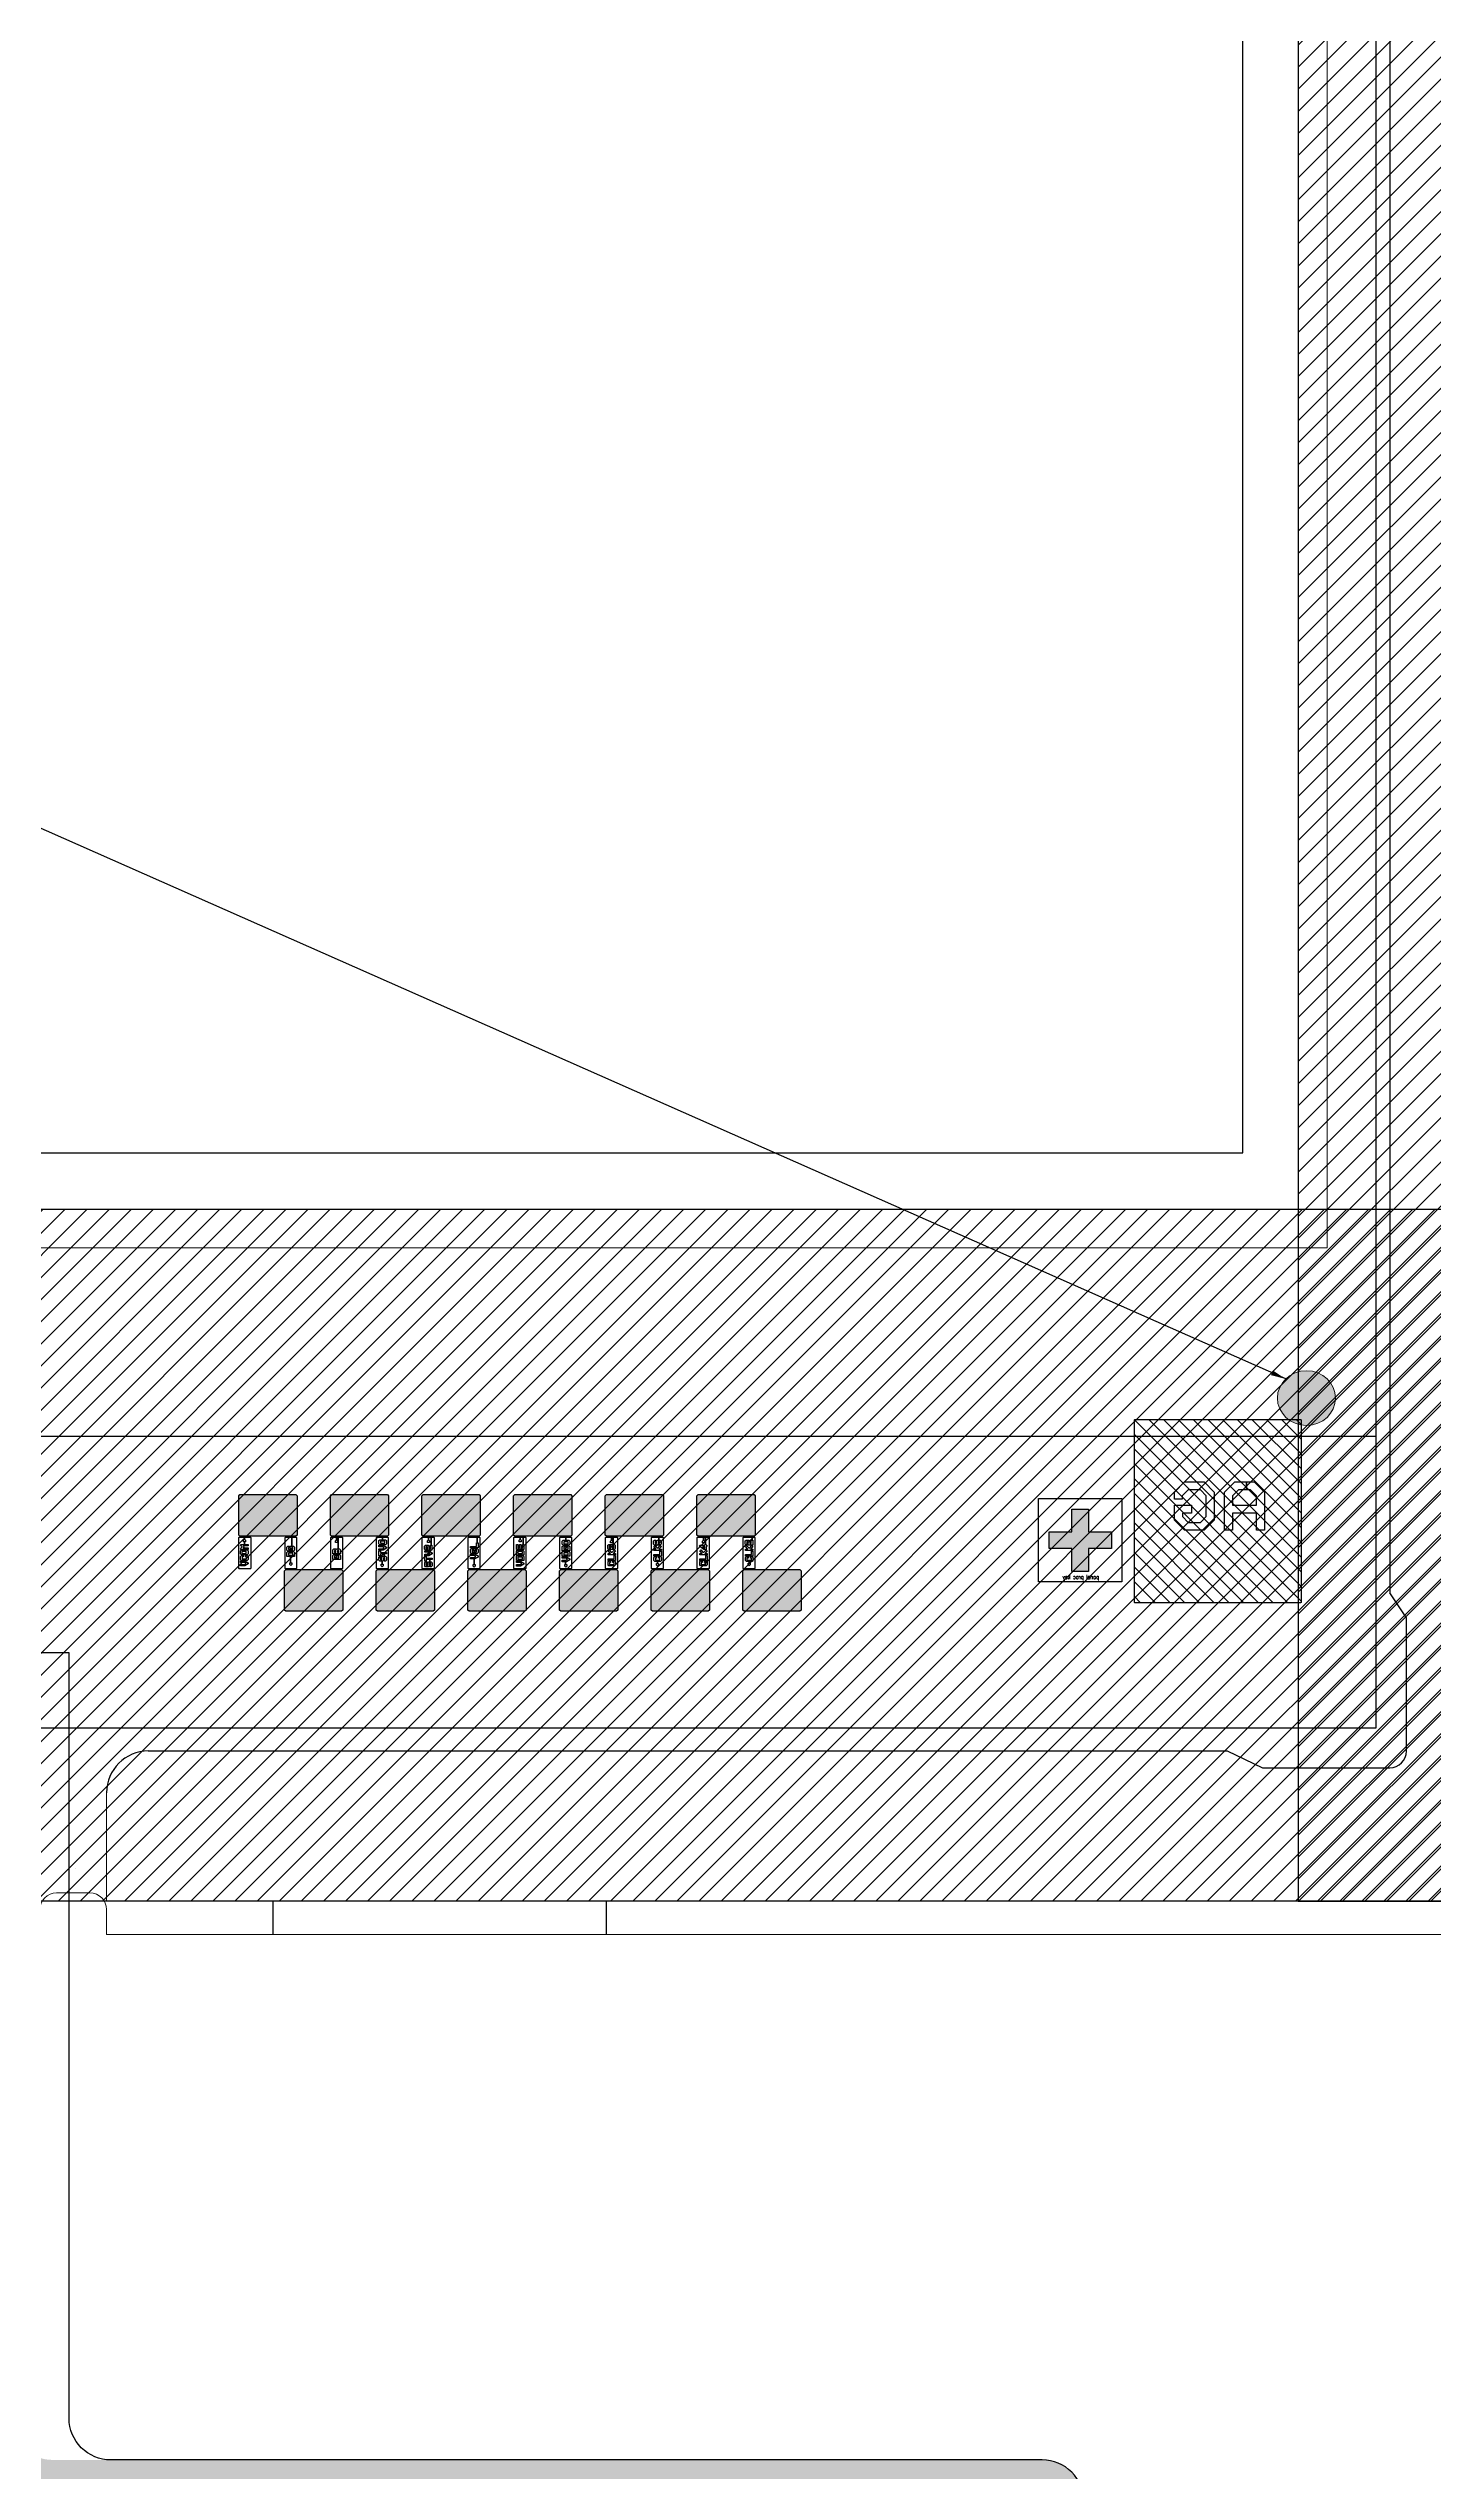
# Model space of a CAD drawing. Extents: x 19995 to 20574, y 1410 to 1825.
# Drawn here: x 20149.76 to 20166.38, y 1592.16 to 1621.24 of the extents above; entities that cross this region are included whole.
import ezdxf

# ---------------------------------------------------------------- set-up
doc = ezdxf.new("R2010")
doc.units = 0
doc.header["$MEASUREMENT"] = 0
doc.layers.get('0').update_dxf_attribs({"linetype": 'CONTINUOUS'})
for name, color, linetype in [('', 7, 'CONTINUOUS'), ('2ITO.drawing', 5, 'CONTINUOUS'), ('Baseline.drawing', 1, 'CONTINUOUS'), ('CF_line.drawing', 3, 'CONTINUOUS'), ('GATE.drawing', 4, 'CONTINUOUS'), ('TFT_line.drawing', 2, 'CONTINUOUS')]:
    doc.layers.add(name, color=color, linetype=linetype)
for name, color, linetype, lineweight in [('DIM', 3, 'CONTINUOUS', 13), ('LCM', 130, 'CONTINUOUS', 15), ('temp', 7, 'CONTINUOUS', 20)]:
    doc.layers.add(name, color=color, linetype=linetype, lineweight=lineweight)
doc.styles.get("Standard").update_dxf_attribs({"font": ''})
doc.styles.add('W0$254', font='simplex', dxfattribs={"width": 0.75})
doc.styles.get('Standard').set_extended_font_data('SimSun')
doc.dimstyles.get("Standard").update_dxf_attribs({"dimtxt": 0.18, "dimasz": 0.18, "dimexe": 0.18, "dimexo": 0.0625, "dimgap": 0.09, "dimtad": 0, "dimtih": 1, "dimtoh": 1, "dimdec": 4, "dimzin": 0, "dimdsep": 46, "dimtxsty": 'Standard', "dimcen": 0.09, "dimadec": 0, "dimazin": 0, "dimtfac": 1, "dimtdec": 4, "dimtofl": 0, "dimtmove": 0, "dimatfit": 3, "dimfxl": 1, "dimtolj": 1, "dimtzin": 0, "dimarcsym": 0})

# ---------------------------------------------------------------- blocks, each defined once
blk = doc.blocks.new('1da3f12asd31fads2f1w5e1f5adf')
at = {"layer": 'LCM', "color": 6}
for p, q in [((20222.661, 1188.557), (20223.061, 1188.557)), ((20222.861, 1188.557), (20222.861, 1188.557)), ((20223.261, 1188.057), (20223.261, 1188.357)), ((20243.911, 1188.057), (20223.261, 1188.057))]:
    blk.add_line(p, q, dxfattribs=at)
blk.add_lwpolyline([(20175.691, 1358.897), (20237.911, 1358.897), (20237.911, 1196.297), (20175.691, 1196.297)], close=True, dxfattribs=at)
for centre, start, end in [((20222.661, 1188.357), 90, 180), ((20223.061, 1188.357), 0, 90)]:
    blk.add_arc(centre, 0.2, start, end, dxfattribs=at)
blk = doc.blocks.new('et_name_right')
at = {"layer": 'GATE.drawing'}
for points in [[(-0.552, 0.004), (-0.548, 0), (-0.405, 0), (-0.4, 0.005), (-0.4, 0.366), (-0.404, 0.37), (-0.482, 0.37), (-0.482, 0.35243), (-0.46972, 0.34016), (-0.46972, 0.32043), (-0.47893, 0.32043), (-0.47893, 0.28771), (-0.437, 0.28771), (-0.437, 0.26971), (-0.49565, 0.26971), (-0.48365, 0.25771), (-0.49565, 0.24571), (-0.437, 0.24571), (-0.437, 0.22771), (-0.482, 0.22771), (-0.482, 0.22171), (-0.4484, 0.22171), (-0.437, 0.21031), (-0.437, 0.17311), (-0.4484, 0.16171), (-0.45839, 0.16171), (-0.45839, 0.15571), (-0.44828, 0.15571), (-0.437, 0.14443), (-0.437, 0.10696), (-0.44825, 0.09571), (-0.5021, 0.09571), (-0.5021, 0.08971), (-0.4772, 0.08971), (-0.437, 0.06631), (-0.437, 0.05311), (-0.4772, 0.02971), (-0.527, 0.02971), (-0.527, 0.04771), (-0.482, 0.04771), (-0.4616, 0.05971), (-0.482, 0.07171), (-0.527, 0.07171), (-0.527, 0.08971), (-0.5021, 0.08971), (-0.5021, 0.09571), (-0.51575, 0.09571), (-0.527, 0.10696), (-0.527, 0.14443), (-0.51572, 0.15571), (-0.4955, 0.15571), (-0.4955, 0.13771), (-0.50828, 0.13771), (-0.509, 0.13699), (-0.509, 0.11446), (-0.50825, 0.11371), (-0.45575, 0.11371), (-0.455, 0.11446), (-0.455, 0.13699), (-0.45572, 0.13771), (-0.4685, 0.13771), (-0.4685, 0.15571), (-0.45839, 0.15571), (-0.45839, 0.16171), (-0.5156, 0.16171), (-0.527, 0.17311), (-0.527, 0.21031), (-0.5156, 0.22171), (-0.482, 0.22171), (-0.482, 0.22771), (-0.52085, 0.22771), (-0.52625, 0.24031), (-0.50885, 0.25771), (-0.52625, 0.27511), (-0.52085, 0.28771), (-0.47893, 0.28771), (-0.47893, 0.32043), (-0.49372, 0.32043), (-0.49372, 0.34072), (-0.482, 0.35243), (-0.482, 0.37), (-0.548, 0.37), (-0.552, 0.366), (-0.552, 0.004)], [(0.00224, 0.004), (0.00624, 0), (0.14324, 0), (0.14724, 0.004), (0.14724, 0.366), (0.14324, 0.37), (0.08604, 0.37), (0.08604, 0.26799), (0.10834, 0.26799), (0.11974, 0.25659), (0.11974, 0.21939), (0.10834, 0.20799), (0.07474, 0.20799), (0.07474, 0.20199), (0.10846, 0.20199), (0.11974, 0.19071), (0.11974, 0.14199), (0.07196, 0.14199), (0.07196, 0.06671), (0.08674, 0.06671), (0.08674, 0.04642), (0.07502, 0.03471), (0.06274, 0.04698), (0.06274, 0.06671), (0.07196, 0.06671), (0.07196, 0.14199), (0.02974, 0.14199), (0.02974, 0.19071), (0.04102, 0.20199), (0.07474, 0.20199), (0.07474, 0.20799), (0.04114, 0.20799), (0.02974, 0.21939), (0.02974, 0.25659), (0.04114, 0.26799), (0.05974, 0.26799), (0.05974, 0.24999), (0.04834, 0.24999), (0.04774, 0.24939), (0.04774, 0.22659), (0.04834, 0.22599), (0.10114, 0.22599), (0.10174, 0.22659), (0.10174, 0.24939), (0.10114, 0.24999), (0.08674, 0.24999), (0.08674, 0.23799), (0.06874, 0.23799), (0.06874, 0.26799), (0.08604, 0.26799), (0.08604, 0.37), (0.00624, 0.37), (0.00224, 0.366), (0.00224, 0.004)], [(0.55, 0.004), (0.554, 0), (0.696, 0), (0.7, 0.004), (0.7, 0.366), (0.696, 0.37), (0.6445, 0.37), (0.6445, 0.23328), (0.65872, 0.23328), (0.67, 0.222), (0.67, 0.17328), (0.625, 0.17328), (0.625, 0.16728), (0.65872, 0.16728), (0.67, 0.156), (0.67, 0.10728), (0.58, 0.10728), (0.58, 0.156), (0.59128, 0.16728), (0.625, 0.16728), (0.625, 0.17328), (0.58, 0.17328), (0.58, 0.222), (0.59128, 0.23328), (0.61972, 0.23328), (0.625, 0.228), (0.63028, 0.23328), (0.6445, 0.23328), (0.6445, 0.37), (0.625, 0.37), (0.625, 0.344), (0.63728, 0.33173), (0.63728, 0.312), (0.61328, 0.312), (0.61328, 0.33229), (0.625, 0.344), (0.625, 0.37), (0.554, 0.37), (0.55, 0.366), (0.55, 0.004)], [(1.1, 0.004), (1.104, 0), (1.246, 0), (1.25, 0.004), (1.25, 0.366), (1.246, 0.37), (1.1775, 0.37), (1.1775, 0.344), (1.21122, 0.344), (1.2225, 0.33272), (1.2225, 0.29528), (1.21122, 0.284), (1.1574, 0.284), (1.1574, 0.278), (1.1823, 0.278), (1.2225, 0.2546), (1.2225, 0.2414), (1.1823, 0.218), (1.1415, 0.218), (1.1415, 0.212), (1.1505, 0.212), (1.1505, 0.191), (1.2225, 0.191), (1.2225, 0.173), (1.1955, 0.173), (1.1955, 0.146), (1.2111, 0.146), (1.2225, 0.1346), (1.2225, 0.0974), (1.2111, 0.086), (1.1955, 0.086), (1.1955, 0.104), (1.2039, 0.104), (1.2045, 0.1046), (1.2045, 0.1274), (1.2039, 0.128), (1.1871, 0.128), (1.1865, 0.1274), (1.1865, 0.0974), (1.1751, 0.086), (1.1725, 0.086), (1.1725, 0.05171), (1.1845, 0.05171), (1.1845, 0.03198), (1.17222, 0.01971), (1.1605, 0.03142), (1.1605, 0.05171), (1.1725, 0.05171), (1.1725, 0.086), (1.1439, 0.086), (1.1325, 0.0974), (1.1325, 0.1346), (1.1439, 0.146), (1.1595, 0.146), (1.1595, 0.128), (1.1511, 0.128), (1.1505, 0.1274), (1.1505, 0.1046), (1.1511, 0.104), (1.1679, 0.104), (1.1685, 0.1046), (1.1685, 0.1346), (1.1799, 0.146), (1.1955, 0.146), (1.1955, 0.173), (1.1505, 0.173), (1.1505, 0.152), (1.1325, 0.152), (1.1325, 0.212), (1.1415, 0.212), (1.1415, 0.218), (1.1325, 0.218), (1.1325, 0.236), (1.1775, 0.236), (1.1979, 0.248), (1.1775, 0.26), (1.1325, 0.26), (1.1325, 0.278), (1.1574, 0.278), (1.1574, 0.284), (1.14378, 0.284), (1.1325, 0.29528), (1.1325, 0.33272), (1.14378, 0.344), (1.1775, 0.344), (1.1775, 0.37), (1.104, 0.37), (1.1, 0.366), (1.1, 0.004)], [(1.20378, 0.326), (1.15122, 0.326), (1.1505, 0.32528), (1.1505, 0.30272), (1.15122, 0.302), (1.20378, 0.302), (1.2045, 0.30272), (1.2045, 0.32528), (1.20378, 0.326)], [(1.65, 0.004), (1.654, 0), (1.796, 0), (1.8, 0.004), (1.8, 0.366), (1.796, 0.37), (1.761, 0.37), (1.761, 0.27771), (1.77, 0.27771), (1.77, 0.21771), (1.716, 0.21771), (1.716, 0.25899), (1.71528, 0.25971), (1.7074, 0.25971), (1.7074, 0.21171), (1.7323, 0.21171), (1.7725, 0.18831), (1.7725, 0.17511), (1.7323, 0.15171), (1.6915, 0.15171), (1.6915, 0.14571), (1.7005, 0.14571), (1.7005, 0.12471), (1.7725, 0.12471), (1.7725, 0.10671), (1.7455, 0.10671), (1.7455, 0.07971), (1.7611, 0.07971), (1.7725, 0.06831), (1.7725, 0.03111), (1.7611, 0.01971), (1.7455, 0.01971), (1.7455, 0.03771), (1.7539, 0.03771), (1.7545, 0.03831), (1.7545, 0.06111), (1.7539, 0.06171), (1.7371, 0.06171), (1.7365, 0.06111), (1.7365, 0.03111), (1.7251, 0.01971), (1.6939, 0.01971), (1.6825, 0.03111), (1.6825, 0.06831), (1.6939, 0.07971), (1.7095, 0.07971), (1.7095, 0.06171), (1.7011, 0.06171), (1.7005, 0.06111), (1.7005, 0.03831), (1.7011, 0.03771), (1.7179, 0.03771), (1.7185, 0.03831), (1.7185, 0.06831), (1.7299, 0.07971), (1.7455, 0.07971), (1.7455, 0.10671), (1.7005, 0.10671), (1.7005, 0.08571), (1.6825, 0.08571), (1.6825, 0.14571), (1.6915, 0.14571), (1.6915, 0.15171), (1.6825, 0.15171), (1.6825, 0.16971), (1.7275, 0.16971), (1.7479, 0.18171), (1.7275, 0.19371), (1.6825, 0.19371), (1.6825, 0.21171), (1.7074, 0.21171), (1.7074, 0.25971), (1.69872, 0.25971), (1.698, 0.25899), (1.698, 0.23643), (1.69872, 0.23571), (1.707, 0.23571), (1.707, 0.21771), (1.69128, 0.21771), (1.68, 0.22899), (1.68, 0.26643), (1.69128, 0.27771), (1.72272, 0.27771), (1.734, 0.26643), (1.734, 0.23571), (1.752, 0.23571), (1.752, 0.27771), (1.761, 0.27771), (1.761, 0.37), (1.72778, 0.37), (1.72778, 0.344), (1.7395, 0.33229), (1.7395, 0.312), (1.7155, 0.312), (1.7155, 0.33173), (1.72778, 0.344), (1.72778, 0.37), (1.654, 0.37), (1.65, 0.366), (1.65, 0.004)], [(2.2, 0.004), (2.204, 0), (2.346, 0), (2.35, 0.004), (2.35, 0.366), (2.346, 0.37), (2.311, 0.37), (2.311, 0.30528), (2.3225, 0.30528), (2.3225, 0.24528), (2.2913, 0.24528), (2.2913, 0.23928), (2.3111, 0.23928), (2.3225, 0.22788), (2.3225, 0.19068), (2.3111, 0.17928), (2.2574, 0.17928), (2.2574, 0.17328), (2.2823, 0.17328), (2.3225, 0.14988), (2.3225, 0.13668), (2.2823, 0.11328), (2.27472, 0.11328), (2.27472, 0.046), (2.2895, 0.046), (2.2895, 0.02571), (2.27778, 0.014), (2.2655, 0.02627), (2.2655, 0.046), (2.27472, 0.046), (2.27472, 0.11328), (2.2325, 0.11328), (2.2325, 0.13128), (2.2775, 0.13128), (2.2979, 0.14328), (2.2775, 0.15528), (2.2325, 0.15528), (2.2325, 0.17328), (2.2574, 0.17328), (2.2574, 0.17928), (2.2439, 0.17928), (2.2325, 0.19068), (2.2325, 0.22788), (2.2439, 0.23928), (2.2625, 0.23928), (2.2625, 0.22128), (2.2511, 0.22128), (2.2505, 0.22068), (2.2505, 0.19788), (2.2511, 0.19728), (2.3039, 0.19728), (2.3045, 0.19788), (2.3045, 0.22068), (2.3039, 0.22128), (2.2895, 0.22128), (2.2895, 0.20928), (2.2715, 0.20928), (2.2715, 0.23928), (2.2913, 0.23928), (2.2913, 0.24528), (2.2325, 0.24528), (2.2325, 0.26328), (2.3045, 0.26328), (2.3045, 0.30528), (2.311, 0.30528), (2.311, 0.37), (2.204, 0.37), (2.2, 0.366), (2.2, 0.004)], [(2.75, 0.004), (2.754, 0), (2.896, 0), (2.9, 0.004), (2.9, 0.366), (2.896, 0.37), (2.8635, 0.37), (2.8635, 0.28571), (2.8725, 0.28571), (2.8725, 0.22571), (2.8275, 0.22571), (2.8275, 0.21971), (2.86122, 0.21971), (2.8725, 0.20843), (2.8725, 0.15971), (2.8275, 0.15971), (2.8275, 0.15371), (2.86122, 0.15371), (2.8725, 0.14243), (2.8725, 0.09371), (2.8074, 0.09371), (2.8074, 0.08771), (2.8323, 0.08771), (2.8725, 0.06431), (2.8725, 0.05111), (2.8323, 0.02771), (2.7825, 0.02771), (2.7825, 0.04571), (2.8275, 0.04571), (2.8479, 0.05771), (2.8275, 0.06971), (2.7825, 0.06971), (2.7825, 0.08771), (2.8074, 0.08771), (2.8074, 0.09371), (2.7825, 0.09371), (2.7825, 0.14243), (2.79378, 0.15371), (2.8275, 0.15371), (2.8275, 0.15971), (2.7825, 0.15971), (2.7825, 0.20843), (2.79378, 0.21971), (2.8275, 0.21971), (2.8275, 0.22571), (2.7825, 0.22571), (2.7825, 0.28571), (2.8005, 0.28571), (2.8005, 0.24371), (2.8185, 0.24371), (2.8185, 0.28571), (2.8365, 0.28571), (2.8365, 0.24371), (2.8545, 0.24371), (2.8545, 0.28571), (2.8635, 0.28571), (2.8635, 0.37), (2.82778, 0.37), (2.82778, 0.352), (2.8395, 0.34029), (2.8395, 0.32), (2.8155, 0.32), (2.8155, 0.33973), (2.82778, 0.352), (2.82778, 0.37), (2.754, 0.37), (2.75, 0.366), (2.75, 0.004)], [(3.3, 0.004), (3.304, 0), (3.446, 0), (3.45, 0.004), (3.45, 0.366), (3.446, 0.37), (3.3775, 0.37), (3.3775, 0.338), (3.41122, 0.338), (3.4225, 0.32672), (3.4225, 0.28928), (3.41122, 0.278), (3.3775, 0.278), (3.3775, 0.272), (3.41122, 0.272), (3.4225, 0.26072), (3.4225, 0.212), (3.3775, 0.212), (3.3775, 0.206), (3.41122, 0.206), (3.4225, 0.19472), (3.4225, 0.146), (3.3574, 0.146), (3.3574, 0.14), (3.3823, 0.14), (3.4225, 0.1166), (3.4225, 0.1034), (3.3823, 0.08), (3.3725, 0.08), (3.3725, 0.04571), (3.387, 0.04571), (3.387, 0.02598), (3.37472, 0.01371), (3.363, 0.02542), (3.363, 0.04571), (3.3725, 0.04571), (3.3725, 0.08), (3.3325, 0.08), (3.3325, 0.098), (3.3775, 0.098), (3.3979, 0.11), (3.3775, 0.122), (3.3325, 0.122), (3.3325, 0.14), (3.3574, 0.14), (3.3574, 0.146), (3.3325, 0.146), (3.3325, 0.19472), (3.34378, 0.206), (3.3775, 0.206), (3.3775, 0.212), (3.3325, 0.212), (3.3325, 0.26072), (3.34378, 0.272), (3.3775, 0.272), (3.3775, 0.278), (3.34378, 0.278), (3.3325, 0.28928), (3.3325, 0.32672), (3.34378, 0.338), (3.3775, 0.338), (3.3775, 0.37), (3.304, 0.37), (3.3, 0.366), (3.3, 0.004)], [(3.40378, 0.32), (3.35122, 0.32), (3.3505, 0.31928), (3.3505, 0.29672), (3.35122, 0.296), (3.40378, 0.296), (3.4045, 0.29672), (3.4045, 0.31928), (3.40378, 0.32)], [(3.85, 0.004), (3.854, 0), (3.996, 0), (4, 0.004), (4, 0.366), (3.996, 0.37), (3.943, 0.37), (3.943, 0.288), (3.95872, 0.288), (3.97, 0.27672), (3.97, 0.23928), (3.95978, 0.22906), (3.95978, 0.222), (3.9725, 0.20928), (3.94322, 0.18), (3.9725, 0.18), (3.9725, 0.162), (3.9635, 0.162), (3.9635, 0.156), (3.9725, 0.156), (3.9725, 0.096), (3.95111, 0.096), (3.95111, 0.09), (3.96122, 0.09), (3.9725, 0.07872), (3.9725, 0.04125), (3.96125, 0.03), (3.89375, 0.03), (3.8825, 0.04125), (3.8825, 0.07872), (3.89378, 0.09), (3.914, 0.09), (3.914, 0.072), (3.90122, 0.072), (3.9005, 0.07128), (3.9005, 0.04875), (3.90125, 0.048), (3.95375, 0.048), (3.9545, 0.04875), (3.9545, 0.07128), (3.95378, 0.072), (3.941, 0.072), (3.941, 0.09), (3.95111, 0.09), (3.95111, 0.096), (3.8825, 0.096), (3.8825, 0.114), (3.9545, 0.114), (3.9545, 0.156), (3.9635, 0.156), (3.9635, 0.162), (3.8825, 0.162), (3.8825, 0.18), (3.91178, 0.18), (3.8825, 0.20928), (3.89522, 0.222), (3.92222, 0.195), (3.93278, 0.195), (3.95978, 0.222), (3.95978, 0.22906), (3.95872, 0.228), (3.92728, 0.228), (3.925, 0.23028), (3.92272, 0.228), (3.89128, 0.228), (3.88, 0.23928), (3.88, 0.27672), (3.89128, 0.288), (3.92272, 0.288), (3.925, 0.28572), (3.92728, 0.288), (3.943, 0.288), (3.943, 0.37), (3.925, 0.37), (3.925, 0.34), (3.93672, 0.32829), (3.93672, 0.308), (3.91272, 0.308), (3.91272, 0.32773), (3.925, 0.34), (3.925, 0.37), (3.854, 0.37), (3.85, 0.366), (3.85, 0.004)], [(4.4, 0.004), (4.404, 0), (4.546, 0), (4.55, 0.004), (4.55, 0.366), (4.546, 0.37), (4.493, 0.37), (4.493, 0.34), (4.50872, 0.34), (4.52, 0.32872), (4.52, 0.29128), (4.50978, 0.28106), (4.50978, 0.274), (4.5225, 0.26128), (4.49322, 0.232), (4.5225, 0.232), (4.5225, 0.214), (4.5135, 0.214), (4.5135, 0.208), (4.5225, 0.208), (4.5225, 0.148), (4.50111, 0.148), (4.50111, 0.142), (4.51122, 0.142), (4.5225, 0.13072), (4.5225, 0.09325), (4.51125, 0.082), (4.4775, 0.082), (4.4775, 0.057), (4.4895, 0.057), (4.4895, 0.03671), (4.47778, 0.025), (4.4655, 0.03727), (4.4655, 0.057), (4.4775, 0.057), (4.4775, 0.082), (4.44375, 0.082), (4.4325, 0.09325), (4.4325, 0.13072), (4.44378, 0.142), (4.464, 0.142), (4.464, 0.124), (4.45122, 0.124), (4.4505, 0.12328), (4.4505, 0.10075), (4.45125, 0.1), (4.50375, 0.1), (4.5045, 0.10075), (4.5045, 0.12328), (4.50378, 0.124), (4.491, 0.124), (4.491, 0.142), (4.50111, 0.142), (4.50111, 0.148), (4.4325, 0.148), (4.4325, 0.166), (4.5045, 0.166), (4.5045, 0.208), (4.5135, 0.208), (4.5135, 0.214), (4.4325, 0.214), (4.4325, 0.232), (4.46178, 0.232), (4.4325, 0.26128), (4.44522, 0.274), (4.47222, 0.247), (4.48278, 0.247), (4.50978, 0.274), (4.50978, 0.28106), (4.50872, 0.28), (4.44128, 0.28), (4.43, 0.29128), (4.43, 0.32872), (4.44128, 0.34), (4.457, 0.34), (4.457, 0.322), (4.44872, 0.322), (4.448, 0.32128), (4.448, 0.29872), (4.44872, 0.298), (4.466, 0.298), (4.466, 0.32872), (4.47728, 0.34), (4.493, 0.34), (4.493, 0.37), (4.404, 0.37), (4.4, 0.366), (4.4, 0.004)], [(4.50128, 0.322), (4.48472, 0.322), (4.484, 0.32128), (4.484, 0.298), (4.50128, 0.298), (4.502, 0.29872), (4.502, 0.32128), (4.50128, 0.322)], [(4.95, 0.004), (4.954, 0), (5.096, 0), (5.1, 0.004), (5.1, 0.366), (5.096, 0.37), (5.052, 0.37), (5.052, 0.288), (5.061, 0.288), (5.061, 0.279), (5.07, 0.279), (5.07, 0.261), (5.061, 0.261), (5.061, 0.228), (5.05978, 0.228), (5.05978, 0.222), (5.0725, 0.20928), (5.04322, 0.18), (5.0725, 0.18), (5.0725, 0.162), (5.0635, 0.162), (5.0635, 0.156), (5.0725, 0.156), (5.0725, 0.096), (5.05111, 0.096), (5.05111, 0.09), (5.06122, 0.09), (5.0725, 0.07872), (5.0725, 0.04125), (5.06125, 0.03), (4.99375, 0.03), (4.9825, 0.04125), (4.9825, 0.07872), (4.99378, 0.09), (5.014, 0.09), (5.014, 0.072), (5.00122, 0.072), (5.0005, 0.07128), (5.0005, 0.04875), (5.00125, 0.048), (5.05375, 0.048), (5.0545, 0.04875), (5.0545, 0.07128), (5.05378, 0.072), (5.041, 0.072), (5.041, 0.09), (5.05111, 0.09), (5.05111, 0.096), (4.9825, 0.096), (4.9825, 0.114), (5.0545, 0.114), (5.0545, 0.156), (5.0635, 0.156), (5.0635, 0.162), (4.9825, 0.162), (4.9825, 0.18), (5.01178, 0.18), (4.9825, 0.20928), (4.99522, 0.222), (5.02222, 0.195), (5.03278, 0.195), (5.05978, 0.222), (5.05978, 0.228), (5.03106, 0.228), (4.98606, 0.261), (4.98, 0.26544), (4.98444, 0.279), (5.043, 0.279), (5.043, 0.288), (5.052, 0.288), (5.052, 0.37), (5.02778, 0.37), (5.02778, 0.34), (5.0395, 0.32829), (5.0395, 0.308), (5.0155, 0.308), (5.0155, 0.32773), (5.02778, 0.34), (5.02778, 0.37), (4.954, 0.37), (4.95, 0.366), (4.95, 0.004)], [(5.5, 0.004), (5.504, 0), (5.646, 0), (5.65, 0.004), (5.65, 0.366), (5.646, 0.37), (5.611, 0.37), (5.611, 0.34), (5.62, 0.34), (5.62, 0.28), (5.60978, 0.28), (5.60978, 0.274), (5.6225, 0.26128), (5.59322, 0.232), (5.6225, 0.232), (5.6225, 0.214), (5.6135, 0.214), (5.6135, 0.208), (5.6225, 0.208), (5.6225, 0.148), (5.60111, 0.148), (5.60111, 0.142), (5.61122, 0.142), (5.6225, 0.13072), (5.6225, 0.09325), (5.61125, 0.082), (5.5775, 0.082), (5.5775, 0.062), (5.5895, 0.062), (5.5895, 0.04171), (5.57778, 0.03), (5.5655, 0.04227), (5.5655, 0.062), (5.5775, 0.062), (5.5775, 0.082), (5.54375, 0.082), (5.5325, 0.09325), (5.5325, 0.13072), (5.54378, 0.142), (5.564, 0.142), (5.564, 0.124), (5.55122, 0.124), (5.5505, 0.12328), (5.5505, 0.10075), (5.55125, 0.1), (5.60375, 0.1), (5.6045, 0.10075), (5.6045, 0.12328), (5.60378, 0.124), (5.591, 0.124), (5.591, 0.142), (5.60111, 0.142), (5.60111, 0.148), (5.5325, 0.148), (5.5325, 0.166), (5.6045, 0.166), (5.6045, 0.208), (5.6135, 0.208), (5.6135, 0.214), (5.5325, 0.214), (5.5325, 0.232), (5.56178, 0.232), (5.5325, 0.26128), (5.54522, 0.274), (5.57222, 0.247), (5.58278, 0.247), (5.60978, 0.274), (5.60978, 0.28), (5.566, 0.28), (5.566, 0.32128), (5.56528, 0.322), (5.54872, 0.322), (5.548, 0.32128), (5.548, 0.29872), (5.54872, 0.298), (5.557, 0.298), (5.557, 0.28), (5.54128, 0.28), (5.53, 0.29128), (5.53, 0.32872), (5.54128, 0.34), (5.57272, 0.34), (5.584, 0.32872), (5.584, 0.298), (5.602, 0.298), (5.602, 0.34), (5.611, 0.34), (5.611, 0.37), (5.504, 0.37), (5.5, 0.366), (5.5, 0.004)], [(-0.45995, 0.20371), (-0.51275, 0.20371), (-0.51335, 0.20311), (-0.51335, 0.18031), (-0.51275, 0.17971), (-0.45995, 0.17971), (-0.45935, 0.18031), (-0.45935, 0.20311), (-0.45995, 0.20371)], [(0.10102, 0.18399), (0.04846, 0.18399), (0.04774, 0.18327), (0.04774, 0.15999), (0.10174, 0.15999), (0.10174, 0.18327), (0.10102, 0.18399)], [(0.613, 0.21528), (0.601, 0.21528), (0.598, 0.21228), (0.598, 0.19128), (0.616, 0.19128), (0.616, 0.21228), (0.613, 0.21528)], [(0.65128, 0.14928), (0.59872, 0.14928), (0.598, 0.14856), (0.598, 0.12528), (0.652, 0.12528), (0.652, 0.14856), (0.65128, 0.14928)], [(0.649, 0.21528), (0.637, 0.21528), (0.634, 0.21228), (0.634, 0.19128), (0.652, 0.19128), (0.652, 0.21228), (0.649, 0.21528)], [(2.85378, 0.20171), (2.80122, 0.20171), (2.8005, 0.20099), (2.8005, 0.17771), (2.8545, 0.17771), (2.8545, 0.20099), (2.85378, 0.20171)], [(2.85378, 0.13571), (2.80122, 0.13571), (2.8005, 0.13499), (2.8005, 0.11171), (2.8545, 0.11171), (2.8545, 0.13499), (2.85378, 0.13571)], [(3.40378, 0.254), (3.35122, 0.254), (3.3505, 0.25328), (3.3505, 0.23), (3.4045, 0.23), (3.4045, 0.25328), (3.40378, 0.254)], [(3.40378, 0.188), (3.35122, 0.188), (3.3505, 0.18728), (3.3505, 0.164), (3.4045, 0.164), (3.4045, 0.18728), (3.40378, 0.188)], [(3.91528, 0.27), (3.89872, 0.27), (3.898, 0.26928), (3.898, 0.24672), (3.89872, 0.246), (3.91528, 0.246), (3.916, 0.24672), (3.916, 0.26928), (3.91528, 0.27)], [(3.95128, 0.27), (3.93472, 0.27), (3.934, 0.26928), (3.934, 0.24672), (3.93472, 0.246), (3.95128, 0.246), (3.952, 0.24672), (3.952, 0.26928), (3.95128, 0.27)], [(5.01648, 0.261), (5.03694, 0.246), (5.043, 0.246), (5.043, 0.261), (5.01648, 0.261)]]:
    blk.add_lwpolyline(points, close=True, dxfattribs=at)
blk = doc.blocks.new('et_pad')
at = {"linetype": 'Continuous'}
h = blk.add_hatch(color=3, dxfattribs=at)
h.dxf.hatch_style = 1
h.paths.add_polyline_path([(-0.35, 0.235), (-0.35, -0.235), (-0.335, -0.25), (0.335, -0.25), (0.35, -0.235), (0.35, 0.235), (0.335, 0.25), (-0.335, 0.25)])
at = {"layer": 'GATE.drawing', "color": 3}
blk.add_lwpolyline([(0.335, -0.25), (0.35, -0.235), (0.35, 0.235), (0.335, 0.25), (-0.335, 0.25), (-0.35, 0.235), (-0.35, -0.235), (-0.335, -0.25), (0.335, -0.25)], close=True, dxfattribs=at)
blk = doc.blocks.new('ag_pad')
at = {"linetype": 'Continuous', "lineweight": 80}
h = blk.add_hatch(dxfattribs=at)
h.set_pattern_fill('ANSI31', color=4)
h.paths.add_polyline_path([(-0.005, 2.145), (-0.005, -0.045), (0, -0.05), (1.99, -0.05), (1.995, -0.045), (1.995, 2.145), (1.99, 2.15), (0, 2.15)])
at = {"layer": '2ITO.drawing', "color": 4}
blk.add_lwpolyline([(1.99, -0.05), (1.995, -0.045), (1.995, 2.145), (1.99, 2.15), (0, 2.15), (-0.005, 2.145), (-0.005, -0.045), (0, -0.05), (1.99, -0.05)], close=True, dxfattribs=at)
at = {"layer": 'GATE.drawing'}
for points in [[(0.43556, 0.82), (0.53111, 0.82), (0.53111, 1.02667), (0.81889, 1.02667), (0.81889, 0.82), (0.91445, 0.82), (0.91445, 1.27717), (0.79162, 1.4), (0.65001, 1.4), (0.65001, 1.30444), (0.74728, 1.30444), (0.81889, 1.23283), (0.81889, 1.12222), (0.53111, 1.12222), (0.53111, 1.23283), (0.60273, 1.30444), (0.65001, 1.30444), (0.65001, 1.4), (0.55839, 1.4), (0.43556, 1.27717), (0.43556, 0.82)], [(1.39273, 1.4), (1.1595, 1.4), (1.03667, 1.27717), (1.03667, 0.94283), (1.1595, 0.82), (1.39273, 0.82), (1.51556, 0.94283), (1.51556, 1.12222), (1.30889, 1.12222), (1.30889, 1.02667), (1.41904, 1.02667), (1.41904, 0.98621), (1.34839, 0.91556), (1.20384, 0.91556), (1.13222, 0.98717), (1.13222, 1.23283), (1.20384, 1.30444), (1.34839, 1.30444), (1.42, 1.23283), (1.42, 1.19333), (1.51556, 1.19333), (1.51556, 1.27717), (1.39273, 1.4)]]:
    blk.add_lwpolyline(points, close=True, dxfattribs=at)
blk = doc.blocks.new('mark_panel_proc_key')
at = {"linetype": 'Continuous'}
h = blk.add_hatch(color=3, dxfattribs=at)
h.dxf.hatch_style = 1
h.paths.add_polyline_path([(0.125, 0.6), (0.125, 0.4), (0.4, 0.4), (0.4, 0.125), (0.6, 0.125), (0.6, 0.4), (0.875, 0.4), (0.875, 0.6), (0.6, 0.6), (0.6, 0.875), (0.4, 0.875), (0.4, 0.6)])
at = {"layer": 'GATE.drawing'}
blk.add_lwpolyline([(0.875, 0.6), (0.6, 0.6), (0.6, 0.875), (0.4, 0.875), (0.4, 0.6), (0.125, 0.6), (0.125, 0.4), (0.4, 0.4), (0.4, 0.125), (0.6, 0.125), (0.6, 0.4), (0.875, 0.4), (0.875, 0.6)], close=True, dxfattribs=at)
at = {"layer": 'TFT_line.drawing', "color": 0}
blk.add_lwpolyline([(0, 0), (1, 0), (1, 1), (0, 1), (0, 0)], close=True, dxfattribs=at)
at = {"layer": 'TFT_line.drawing', "insert": (0.493, 0.052), "char_height": 0.05, "width": 0.55953, "attachment_point": 5, "style": 'W0$254'}
blk.add_mtext('panel proc key', dxfattribs=at)
blk = doc.blocks.new('plg_common')
for name, p in [('ag_pad', (0.905, 1.55)), ('mark_panel_proc_key', (3.05, 1.75))]:
    blk.add_blockref(name, p)
at = {"row_count": 1, "column_count": 6, "row_spacing": 0.504, "column_spacing": 1.1}
for p in [(7.8, 2.548), (7.25, 1.648)]:
    blk.add_blockref('et_pad', p, dxfattribs=at)
blk = doc.blocks.new('plg_right')
at = {"xscale": -1}
blk.add_blockref('plg_common', (0, 0), dxfattribs=at)
blk.add_blockref('et_name_right', (-13.1, 1.913))
blk = doc.blocks.new('SA1FSA2D1FZXVXVF6S5AD4F')
at = {"layer": 'Baseline.drawing', "color": 4}
blk.add_lwpolyline([(2839.743, -970.979), (2899.935, -970.979), (2899.935, -810.467), (2839.743, -810.467), (2839.743, -970.979)], close=True, dxfattribs=at)
at = {"layer": 'CF_line.drawing', "color": 4}
for p, q in [((2901.535, -974.379), (2901.535, -808.867)), ((2838.143, -974.379), (2901.535, -974.379))]:
    blk.add_line(p, q, dxfattribs=at)
blk.add_lwpolyline([(2838.143, -977.879), (2901.535, -977.879), (2901.535, -808.867), (2838.143, -808.867), (2838.143, -977.879)], close=True, dxfattribs=at)
at = {"layer": 'temp', "color": 6}
for p, q in [((2900.599, -809.764), (2900.599, -971.654)), ((2900.599, -971.654), (2839.079, -971.654))]:
    blk.add_line(p, q, dxfattribs=at)
at = {"layer": 'temp'}
blk.add_line((2900.599, -971.654), (2891.599, -971.654), dxfattribs=at)
blk.add_blockref('plg_right', (2901.535, -977.879))
blk = doc.blocks.new('GDS')
at = {"layer": ''}
for p, q in [((20165.856, 2268.3), (20165.856, 2102.708)), ((20150.956, 2100.81), (20163.906, 2100.81))]:
    blk.add_line(p, q, dxfattribs=at)
for p, q in [((20166.056, 2102.408), (20165.856, 2102.708)), ((20166.056, 2100.808), (20166.056, 2102.408)), ((20163.906, 2100.81), (20164.327, 2100.608)), ((20164.327, 2100.608), (20165.856, 2100.608))]:
    blk.add_line(p, q)
at = {"color": 7}
for p, q in [((20152.455, 2098.609), (20152.455, 2099.009)), ((20156.455, 2098.609), (20156.455, 2099.009))]:
    blk.add_line(p, q, dxfattribs=at)
for centre, radius, start, end in [((20150.956, 2100.31), 0.5, 90, 180), ((20165.856, 2100.808), 0.2, 270, 0)]:
    blk.add_arc(centre, radius, start, end)
at = {"layer": 'LCM', "color": 7}
for p, q in [((20150.456, 2099.009), (20150.456, 2100.31)), ((20170.706, 2099.009), (20101.586, 2099.009)), ((20152.455, 2098.609), (20156.455, 2098.609))]:
    blk.add_line(p, q, dxfattribs=at)

msp = doc.modelspace()

# ---------------------------------------------------------------- hatches: boundary and pattern name
at = {"layer": ''}
h = msp.add_hatch(dxfattribs=at)
h.set_pattern_fill('ANSI31', color=5, scale=1.5, style=0)
h.set_pattern_definition([(45, (164.41622, 549.48153), (-0.1325825215, 0.1325825215), [])])
h.paths.add_polyline_path([(20171.956, 1771.997), (20164.755, 1771.997), (20164.755, 1599.009), (20171.956, 1599.009)])
h = msp.add_hatch(dxfattribs=at)
h.set_pattern_fill('ANSI31', color=5, scale=1.5, style=0)
h.set_pattern_definition([(45, (195.73767, 578.18596), (-0.1325825215, 0.1325825215), [])])
h.paths.add_polyline_path([(20171.956, 1607.313), (20100.336, 1607.313), (20100.336, 1599.009), (20171.956, 1599.009)])
h = msp.add_hatch(dxfattribs=at)
h.set_pattern_fill('AR-CONC', color=250, scale=0.1)
h.set_pattern_definition([(50, (0, 0), (0.717260183, -0.062752135), [0.075, -0.825]), (355, (0, 0), (-0.138751334, 0.752192134), [0.06, -0.66]), (100.4514445, (0.0598, -0.0052), (0.578508847, 0.68943999), [0.063740192, -0.701142112]), (46.1842, (0, 0.2), (1.06724133, -0.16551928), [0.1125, -1.2375]), (96.6356355, (0.0889, 0.1862), (0.934661946, 0.9741186), [0.09561034, -1.05171376]), (351.184164, (0, 0.2), (0.934661945, 0.9741186), [0.09, -0.99]), (21, (0.1, 0.15), (0.596907052, -0.40261889), [0.075, -0.825]), (326, (0.1, 0.15), (0.243315332, 0.725150045), [0.06, -0.66]), (71.4514447, (0.14974, 0.11645), (0.840222377, 0.322531153), [0.06374019, -0.701142112]), (37.5, (0, 0), (0.0121598553, 0.3328938538), [0, -0.652, 0, -0.67, 0, -0.6625]), (7.5, (0, 0), (0.2630695374, 0.394411712), [0, -0.382, 0, -0.637, 0, -0.2525]), (327.5, (-0.223, 0), (0.533822436, -0.0225548717), [0, -0.25, 0, -0.78, 0, -1.035]), (317.5, (-0.323, 0), (0.583186169, 0.100104982), [0, -0.325, 0, -0.518, 0, -0.735])])
h.paths.add_polyline_path([(20100.065, 1567.794), (20105.43, 1567.794, 0.414214), (20105.93, 1568.294), (20105.93, 1591.804, -0.414214), (20106.43, 1592.304), (20118.836, 1592.304, 0.414214), (20119.336, 1592.804), (20119.336, 1592.658), (20120.469, 1592.658), (20120.469, 1593.458, 0.414214), (20121.069, 1592.858), (20147.629, 1592.858, 0.414214), (20148.229, 1593.458), (20148.229, 1592.179), (20149.306, 1592.179), (20149.306, 1592.804, 0.414214), (20149.806, 1592.304), (20161.685, 1592.304, -0.414214), (20162.185, 1591.804), (20162.185, 1552.794, -0.198912), (20162.038, 1552.44), (20162.038, 1563.778), (20149.576, 1563.778), (20149.576, 1552.44), (20162.038, 1552.44, -0.198912), (20161.685, 1552.294), (20100.065, 1552.294)])
h.paths.add_polyline_path([(20123.526, 1586.38), (20123.526, 1580.365), (20134.522, 1580.365), (20134.522, 1586.38)], flags=16)
h.paths.add_polyline_path([(20126.59, 1584.238), (20126.59, 1582.271), (20131.324, 1582.271), (20131.324, 1584.238)], flags=0)
h.paths.add_polyline_path([(20128.056, 1576.266), (20128.056, 1571.991), (20135.348, 1571.991), (20135.348, 1576.266)], flags=16)
h.paths.add_polyline_path([(20077.565, 1552.294), (20100.065, 1552.294), (20100.065, 1567.794), (20077.565, 1567.794)])
h.paths.add_polyline_path([(20086.565, 1562.577), (20086.565, 1558.302), (20093.857, 1558.302), (20093.857, 1562.577)], flags=16)
at = {"layer": 'DIM'}
h = msp.add_hatch(color=0, dxfattribs=at)
edge = h.paths.add_edge_path()
edge.add_ellipse((20164.856, 1605.045), major_axis=(-0.349, 0), ratio=0.939529, start_angle=0, end_angle=360)

# ---------------------------------------------------------------- linework, layer by layer
at = {"layer": '', "color": 5}
msp.add_lwpolyline([(20164.755, 1599.009), (20171.956, 1599.009), (20171.956, 1771.997), (20164.755, 1771.997)], close=True, dxfattribs=at)
at = {"layer": '', "color": 30}
msp.add_lwpolyline([(20100.336, 1607.313), (20171.956, 1607.313), (20171.956, 1599.009), (20100.336, 1599.009)], close=True, dxfattribs=at)
msp.add_lwpolyline([(20162.185, 1591.804, 0.414214), (20161.685, 1592.304), (20150.506, 1592.304, -0.414214), (20150.006, 1592.804), (20150.006, 1601.988), (20117.976, 1601.988), (20117.976, 1592.804, -0.414214), (20117.476, 1592.304), (20106.43, 1592.304, 0.414214), (20105.93, 1591.804)], format="xyb", dxfattribs=at)
at = {"layer": 'DIM', "color": 7}
msp.add_ellipse((20164.856, 1605.045), major_axis=(-0.349, 0), ratio=0.939529, dxfattribs=at)
at = {"layer": 'LCM', "color": 6}
msp.add_line((20150.085, 1599.404), (20150.085, 1599.404), dxfattribs=at)

# ---------------------------------------------------------------- block references
at = {"layer": '', "color": 30}
for name, p in [('1da3f12asd31fads2f1w5e1f5adf', (-72.805, 410.551)), ('GDS', (0, -500))]:
    msp.add_blockref(name, p, dxfattribs=at)
at = {"layer": 'temp', "color": 30}
msp.add_blockref('SA1FSA2D1FZXVXVF6S5AD4F', (17264.156, 2578.967), dxfattribs=at)

# ---------------------------------------------------------------- leaders
at = {"layer": 'DIM', "color": 3}
msp.add_leader([(20164.607, 1605.274), (20143.131, 1614.77), (20134.053, 1614.77)], dimstyle='Standard', override={"dimgap": 0.625, "dimtad": 0, "dimtix": 0}, dxfattribs=at)

doc.saveas('drawing.dxf')
